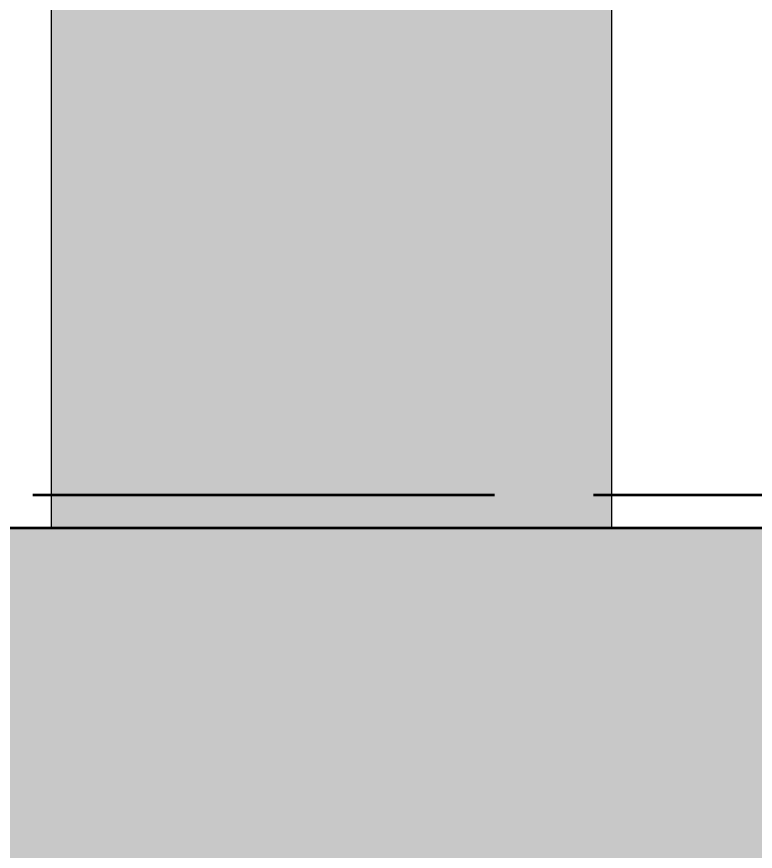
# Model space of a CAD drawing. Header units: millimetres. Extents: x -6738 to 19322, y -5396 to 4356.
# Drawn here: x 3679 to 4469, y 1214 to 2107 of the extents above; entities that cross this region are included whole.
import ezdxf

# ---------------------------------------------------------------- set-up
doc = ezdxf.new("R2010")
doc.units = ezdxf.units.MM
doc.linetypes.add('DASH_494_106', pattern=[599.722222, 493.888889, -105.833333])
for name, color, linetype in [('GEOFAB', 5, 'Continuous'), ('MANHOLES', 7, 'Continuous'), ('MODULE_ART', 7, 'Continuous'), ('TANK', 7, 'Continuous')]:
    doc.layers.add(name, color=color, linetype=linetype)

# ---------------------------------------------------------------- blocks, each defined once
blk = doc.blocks.new('atlancube_face')
at = {"true_color": 0x000000}
blk.add_solid([(-1.79, -1.79), (1151.79, -1.79), (-1.79, 781.79), (1151.79, 781.79)], dxfattribs=at)

msp = doc.modelspace()

# ---------------------------------------------------------------- linework, layer by layer
at = {"layer": 'GEOFAB', "color": 5, "linetype": 'DASH_494_106', "lineweight": 53}
msp.add_lwpolyline([(-35.28, -35.28), (14985.28, -35.28), (14985.28, 1595.28), (-35.28, 1595.28)], close=True, dxfattribs=at)
at = {"layer": 'MANHOLES', "lineweight": 30}
msp.add_lwpolyline([(3715.77, 1560), (4315.77, 1560), (4315.77, 3000), (3715.77, 3000)], close=True, dxfattribs=at)
at = {"layer": 'MANHOLES', "true_color": 0xb8b8b8}
msp.add_solid([(3715.77, 1560), (4315.77, 1560), (3715.77, 3000), (4315.77, 3000)], dxfattribs=at)
at = {"layer": 'TANK', "lineweight": 53}
msp.add_lwpolyline([(0, 0), (14950, 0), (14950, 1560), (0, 1560)], close=True, dxfattribs=at)

# ---------------------------------------------------------------- block references
at = {"layer": 'MODULE_ART'}
msp.add_blockref('atlancube_face', (3450, 780), dxfattribs=at)

doc.saveas('drawing.dxf')
